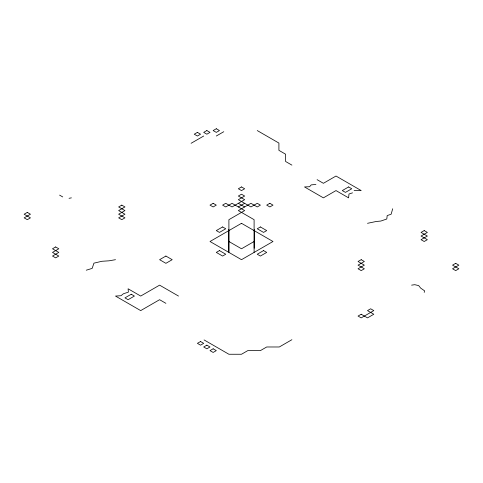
<?xml version="1.0" encoding="UTF-8"?>
<svg xmlns="http://www.w3.org/2000/svg" width="483" height="483" viewBox="0 0 483 483"><rect width="100%" height="100%" fill="white"/><g stroke="black" fill="none" stroke-linecap="round" stroke-linejoin="round"><path stroke-width="0.72" d="M424.201 292.42L424.593 290.832L420.657 288.103L418.689 285.604L414.752 284.692L411.601 285.145M191.099 143.294L203.699 136.019M216.299 136.019L223.78 131.702M238.348 206.947L244.652 203.307M254.1 241.5L241.5 248.775L228.9 241.5M291.901 339.706L279.301 346.981L266.701 346.981L260.397 350.616L247.797 350.616L241.5 354.256L228.9 354.256L204.092 339.935M352.536 192.85L348.992 193.991L348.599 197.855L335.999 190.58L323.399 197.855L304.501 186.939L309.621 186.716L311.191 184.892L315.918 184.44M86.264 270.202L92.168 268.379L93.944 263.15L101.913 261.279L109.001 260.82L115.497 259.685M367.503 223.315L376.16 221.498L380.888 221.039L386.792 218.992L387.185 215.587L391.127 214.223L392.697 208.765M69.039 198.308L71.399 197.855M354.111 190.58L361.199 190.58L335.999 176.029L323.399 183.305L317.102 179.664M257.252 130.561L278.908 143.065L278.908 150.34L285.598 154.204L285.598 161.479L291.901 165.12M238.348 203.307L244.652 206.947M59.59 195.126L62.736 196.943M178.499 296.061L159.601 285.145L140.698 296.061L128.098 288.786L128.393 292.137L123.376 293.785L121.01 295.717L115.497 296.061L140.698 310.605L159.601 299.695L165.898 303.336M254.299 229.564L254.299 242.412M254.197 242.128L254.197 248.262M254.1 252.41L254.1 219.674L238.348 210.582L250.949 203.307L257.252 206.947L260.397 205.13L257.252 203.307L250.949 206.947L238.348 199.672L244.652 196.032L241.5 194.214L238.348 196.032L244.652 199.672L232.051 206.947L225.748 203.307L222.603 205.13L225.748 206.947L232.051 203.307L244.652 210.582L228.9 219.674L228.9 252.41M228.803 229.395L228.803 251.673M27.302 212.399L24.15 214.223L30.447 217.857L27.302 219.674L24.15 217.857L30.447 214.223L27.302 212.399M197.402 132.384L194.251 134.202L197.402 136.019L200.548 134.202L197.402 132.384M206.851 130.561L203.699 132.384L206.851 134.202L210.002 132.384L206.851 130.561M216.299 128.744L213.148 130.561L216.299 132.384L219.451 130.561L216.299 128.744M121.801 205.13L118.649 206.947L124.952 210.582L118.649 214.223L124.952 217.857L121.801 219.674L118.649 217.857L124.952 214.223L118.649 210.582L124.952 206.947L121.801 205.13M55.648 246.958L52.502 248.775L58.799 252.41L52.502 256.05L55.648 257.868L58.799 256.05L52.502 252.41L58.799 248.775L55.648 246.958M213.148 203.307L210.002 205.13L213.148 206.947L216.299 205.13L213.148 203.307M241.5 186.939L238.348 188.762L241.5 190.58L244.652 188.762L241.5 186.939M165.898 256.05L159.601 259.685L165.898 263.326L172.202 259.685L165.898 256.05M222.603 226.95L216.299 230.59L219.451 232.408L225.748 228.767L222.603 226.95M269.852 203.307L266.701 205.13L269.852 206.947L272.998 205.13L269.852 203.307M241.5 223.315L210.002 241.5L241.5 259.685L272.998 241.5L241.5 223.315M131.249 294.238L124.952 297.878L128.098 299.695L134.401 296.061L131.249 294.238M219.451 250.592L216.299 252.41L222.603 256.05L225.748 254.233L219.451 250.592M260.397 226.95L257.252 228.767L263.549 232.408L266.701 230.59L260.397 226.95M348.599 186.939L342.302 190.58L345.448 192.397L351.751 188.762L348.599 186.939M263.549 250.592L257.252 254.233L260.397 256.05L266.701 252.41L263.549 250.592M200.548 341.523L197.402 343.347L200.548 345.164L203.699 343.347L200.548 341.523M206.851 345.164L203.699 346.981L206.851 348.798L210.002 346.981L206.851 345.164M361.199 259.685L358.048 261.502L364.351 265.143L358.048 268.777L361.199 270.601L364.351 268.777L358.048 265.143L364.351 261.502L361.199 259.685M213.148 348.798L210.002 350.616L213.148 352.439L216.299 350.616L213.148 348.798M424.201 230.59L421.049 232.408L427.352 236.042L421.049 239.683L424.201 241.5L427.352 239.683L421.049 236.042L427.352 232.408L424.201 230.59M361.199 314.246L358.048 316.063L361.199 317.88L373.8 310.605L370.648 308.788L367.503 310.605L373.8 314.246L367.503 317.88L361.199 314.246M455.698 263.326L452.553 265.143L458.85 268.777L455.698 270.601L452.553 268.777L458.85 265.143L455.698 263.326"/></g></svg>
